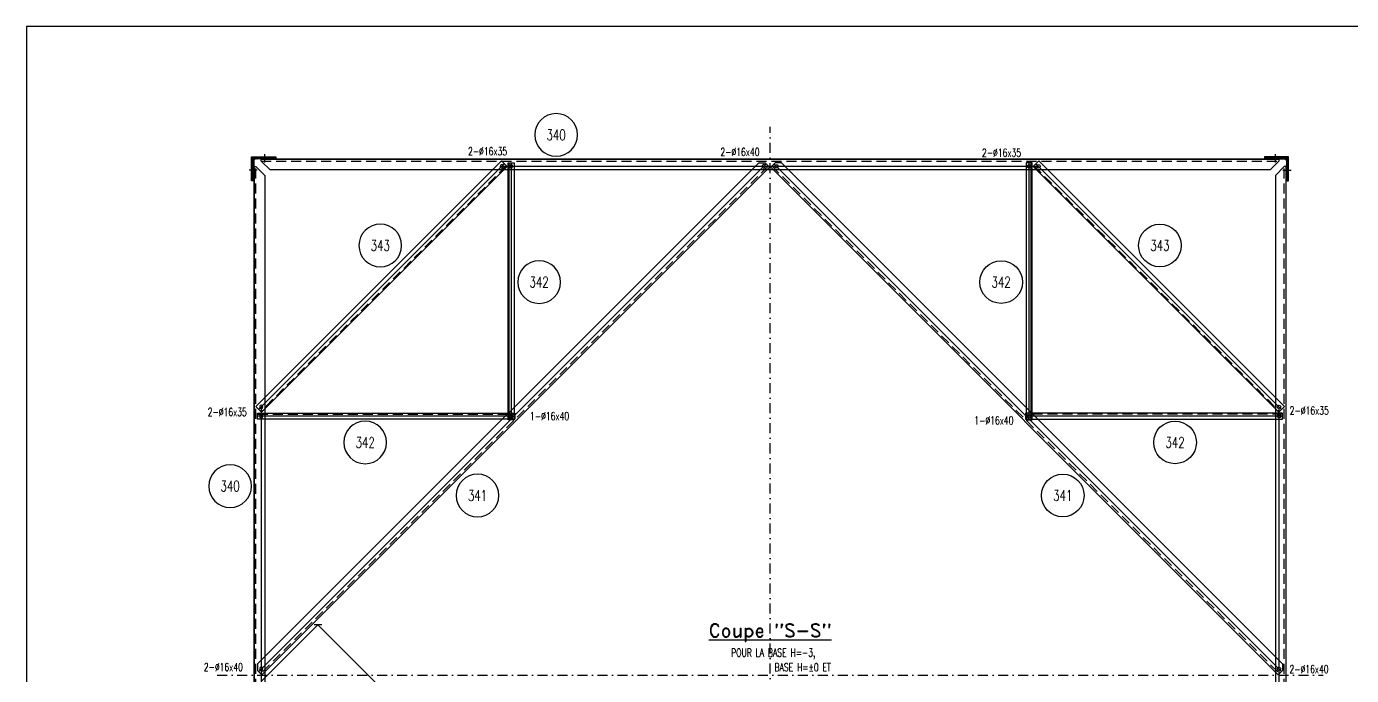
# Model space of a CAD drawing. Extents: x 161763 to 177983, y -119247 to -107767.
# Drawn here: x 161763 to 171695, y -112632 to -107767 of the extents above; entities that cross this region are included whole.
import ezdxf
from ezdxf.enums import TextEntityAlignment as Align

# ---------------------------------------------------------------- set-up
doc = ezdxf.new("R2010")
doc.units = 0
doc.header["$LTSCALE"] = 150
doc.header["$MEASUREMENT"] = 0
doc.linetypes.add('DASHDOT', pattern=[1, 0.5, -0.25, 0, -0.25])
doc.linetypes.add('DASHED', pattern=[0.75, 0.5, -0.25])
doc.layers.get('0').update_dxf_attribs({"linetype": 'CONTINUOUS'})
for name, color, linetype in [('ASSI', 6, 'CONTINUOUS'), ('BOLLINI_1', 7, 'CONTINUOUS'), ('FORI', 2, 'CONTINUOUS'), ('LINEA_ANG', 2, 'CONTINUOUS'), ('LS', 7, 'CONTINUOUS'), ('MZ', 6, 'DASHDOT'), ('QT_MPR', 7, 'CONTINUOUS'), ('TRAT-Y', 7, 'DASHED')]:
    doc.layers.add(name, color=color, linetype=linetype)
doc.styles.add('QUOTE', font='ROMANS8.SHX', dxfattribs={"width": 0.7})
doc.styles.add('RD', font='ROMAND8.SHX', dxfattribs={"width": 0.7})
doc.styles.add('RQL', font='ROMANS8.SHX', dxfattribs={"width": 0.7})
doc.styles.add('RS', font='ROMANS8.shx', dxfattribs={"width": 0.7})
doc.styles.get("Standard").update_dxf_attribs({"font": 'ROMANS8.SHX', "width": 0.7})
doc.dimstyles.new('TRATTO', dxfattribs={"dimscale": 0, "dimtxt": 60, "dimasz": 40, "dimexe": 0, "dimexo": 0, "dimgap": 10, "dimtad": 1, "dimrnd": 0.5, "dimdsep": 46, "dimtxsty": 'RS', "dimblk1": 'OBLIQUE', "dimblk2": 'OBLIQUE', "dimsah": 1, "dimcen": 0.09, "dimclrd": 2, "dimclre": 2, "dimclrt": 7, "dimadec": 0, "dimazin": 0, "dimtfac": 1, "dimtix": 1, "dimtmove": 2, "dimatfit": 3, "dimfxl": 1, "dimtolj": 1, "dimtzin": 0, "dimarcsym": 0})
pattern_1 = [(45, (105721.274, -12727.134), (-3.5355339, 3.5355339), [])]

# ---------------------------------------------------------------- blocks, each defined once
blk = doc.blocks.new('ASSE98')
blk.add_line((0, 0), (1, 0))
at = {"color": 7, "style": 'QUOTE', "width": 0.5, "flags": 1}
for tag, p in [('TI', (1.3831, 6.8273)), ('DI_S', (1.3831, 6.4218)), ('D_S', (1.3831, 6.0209)), ('E_S', (1.3831, 5.6806)), ('NFORI', (1.3645, 5.2979)), ('ALAR', (1.3635, 4.9325)), ('FAM', (1.3775, 4.5465)), ('ALA', (1.3831, 4.1926)), ('DISP2', (1.3831, 3.8497)), ('DISP1', (1.3831, 3.5069)), ('PINZAF', (1.3831, 3.164)), ('PINZAI', (1.3831, 2.8211)), ('TRP', (1.3831, 2.4783)), ('NP', (1.3831, 2.1354)), ('SV', (1.3831, 1.7926)), ('PESO', (1.3831, 1.4497)), ('QUA', (1.3831, 1.1069)), ('LUN', (1.3831, 0.764)), ('PROF', (1.3831, 0.4211)), ('POS', (1.3831, 0.0783))]:
    blk.add_attdef(tag, p, '', height=0.2, dxfattribs=at)
at = {"color": 7, "flags": 1}
for tag, p in [('LAV1', (3.0743, 6.8285)), ('LAV2', (3.0743, 6.4951)), ('LAV3', (3.0743, 6.1618)), ('LAV4', (3.0743, 5.8285)), ('LAV5', (3.0743, 5.4951)), ('LAV6', (3.0743, 5.1618)), ('LAV7', (3.0743, 4.8285)), ('LAV8', (3.0743, 4.4951)), ('LAV9', (3.0743, 4.1618)), ('LAV10', (3.0743, 3.8285))]:
    blk.add_attdef(tag, p, '', height=0.2, dxfattribs=at)
blk = doc.blocks.new('16')
blk.add_circle((0, 0), 1)
blk = doc.blocks.new('xxx')
blk.add_circle((0, 0), 8)
at = {"color": 3, "style": 'RQL', "width": 0.7}
blk.add_attdef('POS', text='', height=4, dxfattribs=at).set_placement((0, 0), align=Align.MIDDLE)
at = {"style": 'RQL', "width": 0.7, "flags": 1}
for tag, p in [('POS1', (-0.39, -5.42)), ('TIPO', (-0.39, -8.66))]:
    blk.add_attdef(tag, p, '', height=2, dxfattribs=at)
blk = doc.blocks.new('_OBLIQUE')
at = {"color": 0, "linetype": 'ByBlock'}
blk.add_line((-0.5, -0.5), (0.5, 0.5), dxfattribs=at)
blk = doc.blocks.new('*D25')
at = {"layer": 'QT_MPR', "color": 2, "lineweight": -2, "transparency": 16777216}
for p, q in [((163522.5, -112677.6), (163947.5, -112252.7)), ((163947.5, -112252.7), (165830.8, -114136)), ((165395.2, -114571.5), (165830.8, -114136))]:
    blk.add_line(p, q, dxfattribs=at)
at = {"layer": 'QT_MPR', "color": 2, "lineweight": -2, "transparency": 16777216, "xscale": 40, "yscale": 40, "zscale": 40}
for p, rotation in [((163947.5, -112252.7), 135.0000000000004), ((165830.8, -114136), 315.0000000000004)]:
    blk.add_blockref('_OBLIQUE', p, dxfattribs=dict(at, rotation=rotation))
at = {"layer": 'QT_MPR', "color": 7, "transparency": 16777216, "insert": (164917.4, -113166), "char_height": 60, "attachment_point": 5, "rotation": 315, "style": 'RS'}
blk.add_mtext('\\A1;2663.5', dxfattribs=at)
blk = doc.blocks.new('bull')
at = {"style": 'RS', "width": 0.7, "flags": 1}
for tag, p in [('NN', (-12.25, 0)), ('DIAMETRO', (0, -4.86)), ('SERRAGGIO', (0, -9.71)), ('LUNGHEZZA', (0, -14.57)), ('NB', (0, -19.43)), ('TIPO', (0, -24.12)), ('EL', (-0.14, -29))]:
    blk.add_attdef(tag, p, '', height=3, dxfattribs=at)
at = {"style": 'RS', "width": 0.7}
blk.add_attdef('BULLONE', (0, 0), '', height=3, dxfattribs=at)

msp = doc.modelspace()

# ---------------------------------------------------------------- hatches: boundary and pattern name
at = {"layer": 'LS'}
h = msp.add_hatch(dxfattribs=at)
h.set_pattern_fill('_U', color=6, scale=5, angle=45, style=0, pattern_type=0)
h.set_pattern_definition(pattern_1)
edge = h.paths.add_edge_path()
edge.add_line((163450.534, -108743.049), (163630.534, -108743.049))
edge.add_line((163630.534, -108743.049), (163630.534, -108753.049))
edge.add_arc((163624.534, -108753.049), 6, 270, 360, ccw=False)
edge.add_line((163624.534, -108759.049), (163478.534, -108759.049))
edge.add_arc((163478.534, -108771.049), 12, 90, 180)
edge.add_line((163466.534, -108771.049), (163466.534, -108917.049))
edge.add_arc((163460.534, -108917.049), 6, 270, 360, ccw=False)
edge.add_line((163460.534, -108923.049), (163450.534, -108923.049))
edge.add_line((163450.534, -108923.049), (163450.534, -108743.049))
h = msp.add_hatch(dxfattribs=at)
h.set_pattern_fill('_U', color=6, scale=5, angle=45, style=0, pattern_type=0)
h.set_pattern_definition(pattern_1)
edge = h.paths.add_edge_path()
edge.add_line((171223.725, -108743.049), (171043.725, -108743.049))
edge.add_line((171043.725, -108743.049), (171043.725, -108753.049))
edge.add_arc((171049.725, -108753.049), 6, -180, -90)
edge.add_line((171049.725, -108759.049), (171195.725, -108759.049))
edge.add_arc((171195.725, -108771.049), 12, 0, 90, ccw=False)
edge.add_line((171207.725, -108771.049), (171207.725, -108917.049))
edge.add_arc((171213.725, -108917.049), 6, -180, -90)
edge.add_line((171213.725, -108923.049), (171223.725, -108923.049))
edge.add_line((171223.725, -108923.049), (171223.725, -108743.049))

# ---------------------------------------------------------------- linework, layer by layer
at = {"layer": 'LINEA_ANG'}
for p, q in [((163469.534, -116444.374), (163469.534, -108815.374)), ((163469.534, -108815.374), (163482.534, -108815.374)), ((163481.798, -110616.05), (165323.104, -108774.744)), ((163549.534, -108882.374), (163482.534, -108815.374)), ((163495.501, -112545.037), (167253.067, -108787.472)), ((163522.399, -108775.049), (163522.399, -108762.049)), ((163522.399, -108762.049), (171151.399, -108762.049)), ((163589.399, -108842.049), (163522.399, -108775.049)), ((165365.53, -108817.17), (163524.224, -110658.476)), ((167332.97, -108820.706), (163528.028, -112625.647)), ((171084.399, -108842.049), (163589.399, -108842.049)), ((165323.104, -108774.744), (165365.53, -108817.17)), ((165372.225, -110715.049), (165372.225, -108788.049)), ((165372.225, -108788.049), (165417.225, -108788.049)), ((165417.225, -108788.049), (165417.225, -110715.049)), ((167253.067, -108787.472), (167299.736, -108787.472)), ((167299.736, -108787.472), (167332.97, -108820.706)), ((167374.523, -108787.472), (167341.289, -108820.706)), ((167341.289, -108820.706), (171146.23, -112625.647)), ((167421.192, -108787.472), (167374.523, -108787.472)), ((171178.757, -112545.037), (167421.192, -108787.472)), ((169302.034, -108788.049), (169257.034, -108788.049)), ((169257.034, -108788.049), (169257.034, -110715.049)), ((169302.034, -110715.049), (169302.034, -108788.049)), ((169351.155, -108774.744), (169308.728, -108817.17)), ((169308.728, -108817.17), (171150.035, -110658.476)), ((171192.461, -110616.05), (169351.155, -108774.744)), ((171084.399, -108842.049), (171151.399, -108775.049)), ((171124.725, -108882.374), (171191.725, -108815.374)), ((171151.399, -108762.049), (171151.399, -108775.049)), ((171204.725, -108815.374), (171191.725, -108815.374)), ((171204.725, -116444.374), (171204.725, -108815.374)), ((163549.534, -108882.374), (163549.534, -116377.374)), ((171124.725, -108882.374), (171124.725, -116377.374)), ((163524.224, -110658.476), (163481.798, -110616.05)), ((171150.035, -110658.476), (171192.461, -110616.05)), ((163495.534, -110709.74), (163495.534, -110664.74)), ((163495.534, -110664.74), (165422.534, -110664.74)), ((165422.534, -110709.74), (163495.534, -110709.74)), ((165417.225, -110715.049), (165372.225, -110715.049)), ((165422.534, -110664.74), (165422.534, -110709.74)), ((171178.725, -110664.74), (169251.725, -110664.74)), ((169251.725, -110664.74), (169251.725, -110709.74)), ((169251.725, -110709.74), (171178.725, -110709.74)), ((169257.034, -110715.049), (169302.034, -110715.049)), ((171178.725, -110709.74), (171178.725, -110664.74)), ((163495.501, -112545.037), (163495.501, -112593.12)), ((163528.028, -112625.647), (163495.501, -112593.12)), ((171146.23, -112625.647), (171178.757, -112593.12)), ((171178.757, -112545.037), (171178.757, -112593.12))]:
    msp.add_line(p, q, dxfattribs=at)
at = {"layer": 'LINEA_ANG', "color": 2}
for p, q in [((165380.725, -110715.049), (165380.725, -108788.049)), ((169293.534, -110715.049), (169293.534, -108788.049))]:
    msp.add_line(p, q, dxfattribs=at)
at = {"layer": 'LS', "color": 6}
for p, q in [((163549.86, -108785.042), (163549.86, -108724.721)), ((171124.399, -108785.042), (171124.399, -108724.721)), ((163492.528, -108842.374), (163432.207, -108842.374)), ((169349.034, -108815.049), (165325.225, -108815.049)), ((171181.731, -108842.374), (171242.052, -108842.374)), ((163522.534, -110617.74), (163522.534, -114641.548)), ((171151.725, -110617.74), (171151.725, -114641.548))]:
    msp.add_line(p, q, dxfattribs=at)
at = {"layer": 'LS', "color": 8}
msp.add_lwpolyline([(161762.683, -107766.591), (161762.683, -119246.591), (174482.683, -119246.591), (174482.683, -117646.591), (177982.683, -117646.591), (177982.683, -107766.591), (161762.683, -107766.591)], close=True, dxfattribs=at)
at = {"layer": 'LS', "color": 6}
for points in [[(163450.534, -108743.049), (163630.534, -108743.049), (163630.534, -108753.049, -0.41421356), (163624.534, -108759.049), (163478.534, -108759.049, 0.41421356), (163466.534, -108771.049), (163466.534, -108917.049, -0.41421356), (163460.534, -108923.049), (163450.534, -108923.049)], [(171223.725, -108743.049), (171043.725, -108743.049), (171043.725, -108753.049, 0.41421356), (171049.725, -108759.049), (171195.725, -108759.049, -0.41421356), (171207.725, -108771.049), (171207.725, -108917.049, 0.41421356), (171213.725, -108923.049), (171223.725, -108923.049)]]:
    msp.add_lwpolyline(points, format="xyb", close=True, dxfattribs=at)
at = {"layer": 'MZ'}
for p, q in [((167337.129, -116820.163), (167337.129, -108518.15)), ((163191.539, -112629.644), (171482.72, -112629.644))]:
    msp.add_line(p, q, dxfattribs=at)
at = {"layer": 'TRAT-Y'}
for p, q in [((163482.534, -116444.374), (163482.534, -108815.374)), ((165359.166, -108810.806), (163517.86, -110652.112)), ((167324.131, -108811.867), (163519.19, -112616.808)), ((163522.399, -108775.049), (171151.399, -108775.049)), ((167350.128, -108811.867), (171155.069, -112616.808)), ((169315.092, -108810.806), (171156.398, -110652.112)), ((171191.725, -116444.374), (171191.725, -108815.374)), ((163495.534, -110673.24), (165422.534, -110673.24)), ((171178.725, -110673.24), (169251.725, -110673.24))]:
    msp.add_line(p, q, dxfattribs=at)

# ---------------------------------------------------------------- block references
at = {"layer": 'ASSI'}
for p, xscale, zscale, rotation in [((163469.534, -108815.374), 7628.999999999999, 7628.999999999999, 269.9999999999998), ((171151.399, -108762.049), 7629.000000000001, 7629.000000000001, 179.9999999999998), ((171204.725, -116444.374), 7628.999999999999, 7628.999999999999, 90.00000000000006)]:
    msp.add_blockref('ASSE98', p, dxfattribs=dict(at, xscale=xscale, zscale=zscale, rotation=rotation))
for p, xscale, rotation in [((163503.011, -110637.263), 2604, 44.99999999999855), ((163503.28, -112600.898), 5381, 44.99999999999944), ((165395.225, -108788.049), 1927, 270), ((167366.037, -108795.957), 5381, 315.0000000000002), ((169279.034, -110715.049), 1927, 89.9999999999996), ((169329.942, -108795.957), 2604, 315.0000000000011), ((165422.534, -110687.74), 1927, 179.9999999999998), ((171178.725, -110687.74), 1927, 179.9999999999998)]:
    msp.add_blockref('ASSE98', p, dxfattribs=dict(at, xscale=xscale, rotation=rotation))
at = {"layer": 'BOLLINI_1'}
ref = msp.add_blockref('xxx', (165732.71, -108579.39), dxfattribs=dict(at, xscale=-20, yscale=20, zscale=20))
ref.add_attrib('POS', '340', dxfattribs={"layer": '0', "color": 3, "height": 80, "style": 'RQL', "width": 0.7}).set_placement((165732.71, -108579.39), align=Align.MIDDLE)
ref = msp.add_blockref('xxx', (164414.998, -109407.818), dxfattribs=dict(at, xscale=-20, yscale=20, zscale=20, rotation=180))
ref.add_attrib('POS', '343', dxfattribs={"layer": '0', "color": 3, "height": 80, "style": 'RQL', "width": 0.7}).set_placement((164414.998, -109407.818), align=Align.MIDDLE)
at = {"layer": 'BOLLINI_1', "xscale": 20, "yscale": 20, "zscale": 20}
for p, values in [((170259.26, -109407.818), {'POS': '343'}), ((169068.822, -109682.465), {'POS': '342'}), ((170372.298, -110884.241), {'POS': '342'}), ((169530.551, -111282.511), {'POS': '341'})]:
    msp.add_blockref('xxx', p, dxfattribs=at).add_auto_attribs(values)
at = {"layer": 'BOLLINI_1'}
ref = msp.add_blockref('xxx', (165605.437, -109682.465), dxfattribs=dict(at, xscale=-20, yscale=20, zscale=20, rotation=180))
ref.add_attrib('POS', '342', dxfattribs={"layer": '0', "color": 3, "height": 80, "style": 'RQL', "width": 0.7}).set_placement((165605.437, -109682.465), align=Align.MIDDLE)
ref = msp.add_blockref('xxx', (164301.961, -110884.241), dxfattribs=dict(at, xscale=-20, yscale=20, zscale=20, rotation=180))
ref.add_attrib('POS', '342', dxfattribs={"layer": '0', "color": 3, "height": 80, "style": 'RQL', "width": 0.7}).set_placement((164301.961, -110884.241), align=Align.MIDDLE)
ref = msp.add_blockref('xxx', (163288.846, -111212.075), dxfattribs=dict(at, xscale=-20, yscale=20, zscale=20))
ref.add_attrib('POS', '340', dxfattribs={"layer": '0', "color": 3, "height": 80, "style": 'RQL', "width": 0.7}).set_placement((163288.846, -111212.075), align=Align.MIDDLE)
ref = msp.add_blockref('xxx', (165143.707, -111282.511), dxfattribs=dict(at, xscale=-20, yscale=20, zscale=20, rotation=180))
ref.add_attrib('POS', '341', dxfattribs={"layer": '0', "color": 3, "height": 80, "style": 'RQL', "width": 0.7}).set_placement((165143.707, -111282.511), align=Align.MIDDLE)
at = {"layer": 'FORI', "yscale": 13, "zscale": 13}
for p, xscale, rotation in [((165325.225, -108815.049), -13, 180), ((165395.225, -108814.74), -13, 180), ((167289.129, -108815.049), -13, 180), ((167385.129, -108815.049), 13, 179.9999999999998), ((169279.034, -108814.74), 13, 179.9999999999998), ((169349.034, -108815.049), 13, 179.9999999999998), ((163522.534, -110617.74), -13, 180), ((171151.725, -110617.74), 13, 179.9999999999998), ((163522.225, -110687.74), -13, 180), ((165395.225, -110687.74), -13, 180), ((169279.034, -110687.74), 13, 179.9999999999998), ((171152.034, -110687.74), 13, 179.9999999999998), ((163522.534, -112581.644), -13, 180), ((171151.725, -112581.644), 13, 179.9999999999998)]:
    msp.add_blockref('16', p, dxfattribs=dict(at, xscale=xscale, rotation=rotation))
at = {"layer": 'LS', "color": 7, "xscale": 20, "yscale": 20, "zscale": 20}
for p, values in [((165072.191, -108732.115), {'BULLONE': '2-%%c16x35                '}), ((166964.178, -108737.271), {'BULLONE': '2-%%c16x40                '}), ((168924.909, -108743.05), {'BULLONE': '2-%%c16x35                '}), ((163120.805, -110686.393), {'BULLONE': '2-%%c16x35                '}), ((171232.003, -110675.444), {'BULLONE': '2-%%c16x35                '}), ((165537.133, -110717.209), {'BULLONE': '1-%%c16x40                '}), ((168867.947, -110749.579), {'BULLONE': '1-%%c16x40                '}), ((163091.804, -112598.173), {'BULLONE': '2-%%c16x40                '}), ((171230.373, -112613.921), {'BULLONE': '2-%%c16x40                '})]:
    msp.add_blockref('bull', p, dxfattribs=at).add_auto_attribs(values)

# ---------------------------------------------------------------- texts
at = {"layer": 'LS', "color": 3, "style": 'RD'}
msp.add_text('%%UCoupe "S-S"', height=100, dxfattribs=at).set_placement((167337.129, -112310.414, -2509.509), align=Align.MIDDLE)
at = {"layer": 'LS', "color": 7, "style": 'RS', "width": 0.7}
for s, p in [('POUR LA BASE H=-3,', (167044.866, -112490.468)), ('BASE H=%%P0 ET', (167369.836, -112600.25))]:
    msp.add_text(s, height=60, dxfattribs=at).set_placement(p)

# ---------------------------------------------------------------- dimensions: what is measured, and where the dimension line sits
at = {"layer": 'QT_MPR'}
dim = msp.add_linear_dim(base=(165830.81, -114135.963), p1=(163522.534, -112677.644), p2=(165395.225, -114571.548), angle=315, text='2663.5', dimstyle='TRATTO', override={"dimscale": 1}, dxfattribs=at)
dim.commit()
dim.dimension.update_dxf_attribs({"geometry": '*D25', "text_midpoint": (164917.445, -113166.03), "dimtype": 160})

doc.saveas('drawing.dxf')
